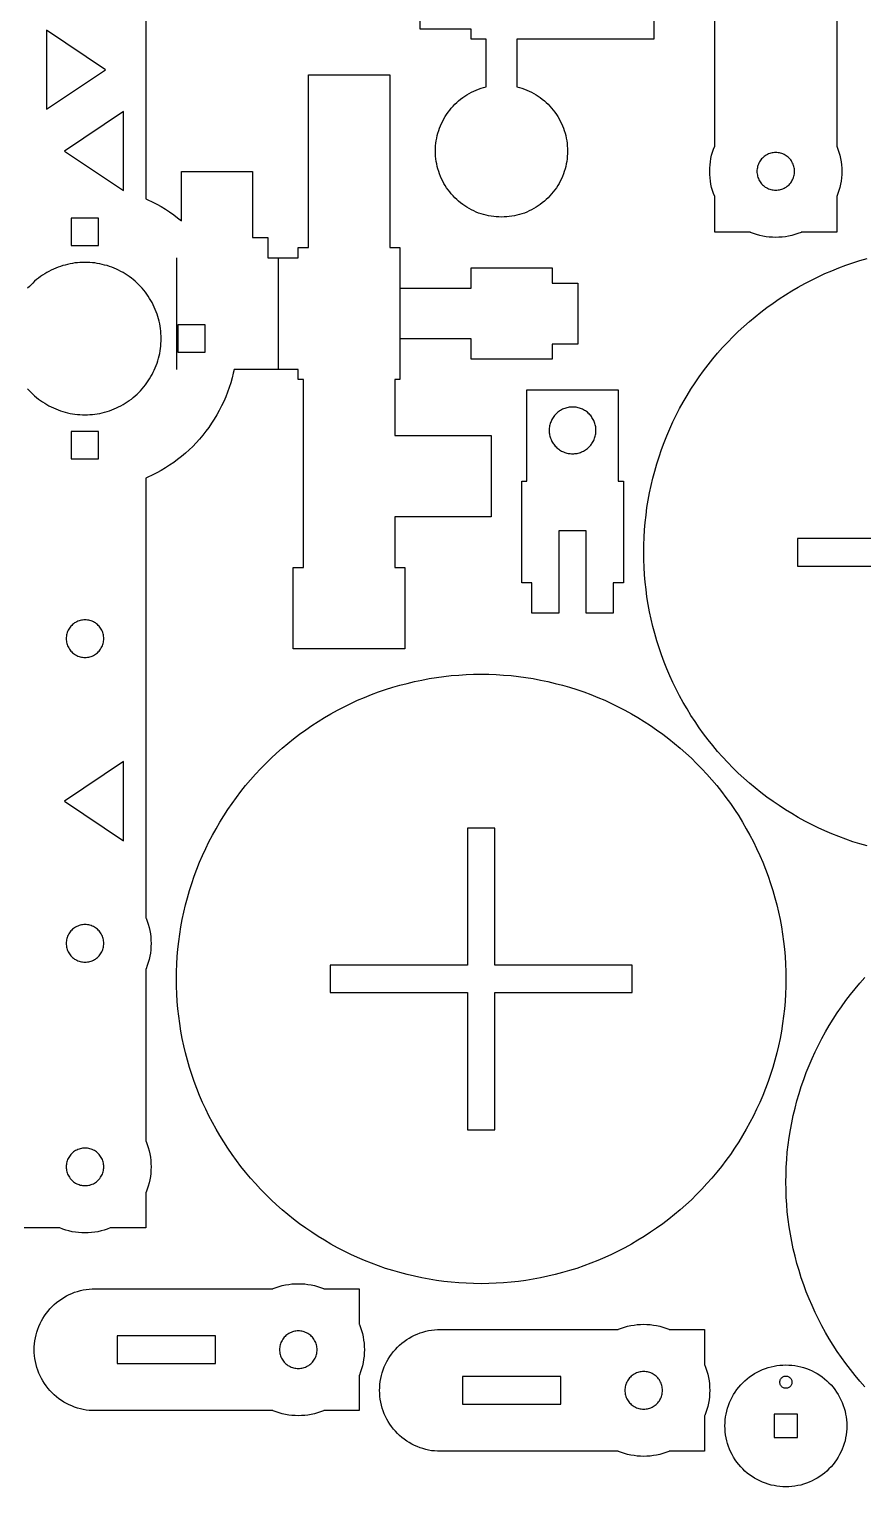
# Model space of a CAD drawing. Header units: millimetres. Extents: x 5 to 513, y 5 to 395.
# Drawn here: x 126.5 to 208.6, y 5 to 148.5 of the extents above; entities that cross this region are included whole.
import ezdxf

# ---------------------------------------------------------------- set-up
doc = ezdxf.new("R2010")
doc.units = ezdxf.units.MM
doc.layers.add('CUT', color=1, linetype='Continuous')
doc.layers.add('ENGRAVE', color=5, linetype='Continuous')

msp = doc.modelspace()

# ---------------------------------------------------------------- linework, layer by layer
at = {"layer": 'CUT'}
for points in [[(138, 180), (138, 131.78), (138.18, 131.7), (138.62, 131.49), (139.06, 131.27), (139.49, 131.03), (139.91, 130.78), (140.32, 130.51), (140.73, 130.23), (141.12, 129.94), (141.5, 129.64), (141.5, 134.5), (148.5, 134.5), (148.5, 128), (150, 128), (150, 126), (153, 126), (153, 127), (154, 127), (154, 144), (162, 144), (162, 127), (163, 127), (163, 123), (170, 123), (170, 125), (178, 125), (178, 123.5), (180.5, 123.5), (180.5, 117.5), (178, 117.5), (178, 116), (170, 116), (170, 118), (163, 118), (163, 114), (162.5, 114), (162.5, 108.5), (172, 108.5), (172, 100.5), (162.5, 100.5), (162.5, 95.5), (163.5, 95.5), (163.5, 87.5), (152.5, 87.5), (152.5, 95.5), (153.5, 95.5), (153.5, 114), (153, 114), (153, 115), (146.68, 115), (146.6, 114.63), (146.48, 114.16), (146.34, 113.69), (146.19, 113.22), (146.03, 112.76), (145.85, 112.3), (145.65, 111.85), (145.44, 111.41), (145.22, 110.97), (144.98, 110.54), (144.73, 110.12), (144.46, 109.71), (144.18, 109.3), (143.89, 108.91), (143.59, 108.52), (143.27, 108.15), (142.94, 107.79), (142.6, 107.43), (142.24, 107.09), (141.88, 106.76), (141.51, 106.44), (141.12, 106.14), (140.73, 105.85), (140.32, 105.57), (139.91, 105.3), (139.49, 105.05), (139.06, 104.81), (138.62, 104.59), (138.18, 104.38), (138, 104.3), (138, 61), (138.01, 60.99), (138.12, 60.69), (138.22, 60.39), (138.31, 60.08), (138.38, 59.77), (138.43, 59.45), (138.47, 59.14), (138.49, 58.82), (138.5, 58.5), (138.49, 58.18), (138.47, 57.86), (138.43, 57.55), (138.38, 57.23), (138.31, 56.92), (138.22, 56.61), (138.12, 56.31), (138.01, 56.01), (138, 56), (138, 39), (138.01, 38.99), (138.12, 38.69), (138.22, 38.39), (138.31, 38.08), (138.38, 37.77), (138.43, 37.45), (138.47, 37.14), (138.49, 36.82), (138.5, 36.5), (138.49, 36.18), (138.47, 35.86), (138.43, 35.55), (138.38, 35.23), (138.31, 34.92), (138.22, 34.61), (138.12, 34.31), (138.01, 34.01), (138, 34), (138, 30.5), (134.5, 30.5), (134.49, 30.49), (134.19, 30.38), (133.89, 30.28), (133.58, 30.19), (133.27, 30.12), (132.95, 30.07), (132.64, 30.03), (132.32, 30.01), (132, 30), (131.68, 30.01), (131.36, 30.03), (131.05, 30.07), (130.73, 30.12), (130.42, 30.19), (130.11, 30.28), (129.81, 30.38), (129.51, 30.49), (129.5, 30.5), (126, 30.5)], [(188, 157.5), (188, 147.5), (174.5, 147.5), (174.5, 142.82), (174.52, 142.82), (174.76, 142.76), (175.01, 142.68), (175.25, 142.6), (175.49, 142.51), (175.72, 142.4), (175.95, 142.29), (176.18, 142.17), (176.4, 142.04), (176.61, 141.9), (176.82, 141.76), (177.02, 141.6), (177.22, 141.44), (177.41, 141.27), (177.6, 141.1), (177.77, 140.91), (177.94, 140.72), (178.1, 140.52), (178.26, 140.32), (178.4, 140.11), (178.54, 139.9), (178.67, 139.68), (178.79, 139.45), (178.9, 139.22), (179.01, 138.99), (179.1, 138.75), (179.18, 138.51), (179.26, 138.26), (179.32, 138.02), (179.38, 137.77), (179.42, 137.52), (179.45, 137.26), (179.48, 137.01), (179.49, 136.76), (179.5, 136.5), (179.49, 136.24), (179.48, 135.99), (179.45, 135.74), (179.42, 135.48), (179.38, 135.23), (179.32, 134.98), (179.26, 134.74), (179.18, 134.49), (179.1, 134.25), (179.01, 134.01), (178.9, 133.78), (178.79, 133.55), (178.67, 133.32), (178.54, 133.1), (178.4, 132.89), (178.26, 132.68), (178.1, 132.48), (177.94, 132.28), (177.77, 132.09), (177.6, 131.9), (177.41, 131.73), (177.22, 131.56), (177.02, 131.4), (176.82, 131.24), (176.61, 131.1), (176.4, 130.96), (176.18, 130.83), (175.95, 130.71), (175.72, 130.6), (175.49, 130.49), (175.25, 130.4), (175.01, 130.32), (174.76, 130.24), (174.52, 130.18), (174.27, 130.12), (174.02, 130.08), (173.76, 130.05), (173.51, 130.02), (173.26, 130.01), (173, 130), (172.74, 130.01), (172.49, 130.02), (172.24, 130.05), (171.98, 130.08), (171.73, 130.12), (171.48, 130.18), (171.24, 130.24), (170.99, 130.32), (170.75, 130.4), (170.51, 130.49), (170.28, 130.6), (170.05, 130.71), (169.82, 130.83), (169.6, 130.96), (169.39, 131.1), (169.18, 131.24), (168.98, 131.4), (168.78, 131.56), (168.59, 131.73), (168.4, 131.9), (168.23, 132.09), (168.06, 132.28), (167.9, 132.48), (167.74, 132.68), (167.6, 132.89), (167.46, 133.1), (167.33, 133.32), (167.21, 133.55), (167.1, 133.78), (166.99, 134.01), (166.9, 134.25), (166.82, 134.49), (166.74, 134.74), (166.68, 134.98), (166.62, 135.23), (166.58, 135.48), (166.55, 135.74), (166.52, 135.99), (166.51, 136.24), (166.5, 136.5), (166.51, 136.76), (166.52, 137.01), (166.55, 137.26), (166.58, 137.52), (166.62, 137.77), (166.68, 138.02), (166.74, 138.26), (166.82, 138.51), (166.9, 138.75), (166.99, 138.99), (167.1, 139.22), (167.21, 139.45), (167.33, 139.68), (167.46, 139.9), (167.6, 140.11), (167.74, 140.32), (167.9, 140.52), (168.06, 140.72), (168.23, 140.91), (168.4, 141.1), (168.59, 141.27), (168.78, 141.44), (168.98, 141.6), (169.18, 141.76), (169.39, 141.9), (169.6, 142.04), (169.82, 142.17), (170.05, 142.29), (170.28, 142.4), (170.51, 142.51), (170.75, 142.6), (170.99, 142.68), (171.24, 142.76), (171.48, 142.82), (171.5, 142.82), (171.5, 147.5), (170, 147.5), (170, 148.5), (165, 148.5), (165, 156.5)], [(206, 154), (206, 137), (206.01, 136.99), (206.12, 136.69), (206.22, 136.39), (206.31, 136.08), (206.38, 135.77), (206.43, 135.45), (206.47, 135.14), (206.49, 134.82), (206.5, 134.5), (206.49, 134.18), (206.47, 133.86), (206.43, 133.55), (206.38, 133.23), (206.31, 132.92), (206.22, 132.61), (206.12, 132.31), (206.01, 132.01), (206, 132), (206, 128.5), (202.5, 128.5), (202.49, 128.49), (202.19, 128.38), (201.89, 128.28), (201.58, 128.19), (201.27, 128.12), (200.95, 128.07), (200.64, 128.03), (200.32, 128.01), (200, 128), (199.68, 128.01), (199.36, 128.03), (199.05, 128.07), (198.73, 128.12), (198.42, 128.19), (198.11, 128.28), (197.81, 128.38), (197.51, 128.49), (197.5, 128.5), (194, 128.5), (194, 132), (193.99, 132.01), (193.88, 132.31), (193.78, 132.61), (193.69, 132.92), (193.62, 133.23), (193.57, 133.55), (193.53, 133.86), (193.51, 134.18), (193.5, 134.5), (193.51, 134.82), (193.53, 135.14), (193.57, 135.45), (193.62, 135.77), (193.69, 136.08), (193.78, 136.39), (193.88, 136.69), (193.99, 136.99), (194, 137), (194, 154)], [(126.35, 113.09), (126.52, 112.91), (126.69, 112.74), (126.86, 112.57), (127.04, 112.4), (127.23, 112.24), (127.42, 112.09), (127.62, 111.94), (127.82, 111.8), (128.03, 111.67), (128.24, 111.54), (128.45, 111.43), (128.67, 111.31), (128.89, 111.21), (129.12, 111.11), (129.35, 111.02), (129.58, 110.94), (129.81, 110.86), (130.05, 110.8), (130.29, 110.74), (130.53, 110.68), (130.77, 110.64), (131.01, 110.6), (131.25, 110.58), (131.5, 110.56), (131.74, 110.54), (131.99, 110.54), (132.24, 110.54), (132.48, 110.56), (132.73, 110.58), (132.97, 110.6), (133.21, 110.64), (133.45, 110.68), (133.69, 110.74), (133.93, 110.8), (134.17, 110.86), (134.4, 110.94), (134.63, 111.02), (134.86, 111.11), (135.09, 111.21), (135.31, 111.31), (135.53, 111.43), (135.74, 111.54), (135.95, 111.67), (136.16, 111.8), (136.36, 111.94), (136.56, 112.09), (136.75, 112.24), (136.94, 112.4), (137.12, 112.57), (137.29, 112.74), (137.46, 112.91), (137.63, 113.09), (137.79, 113.28), (137.94, 113.47), (138.09, 113.67), (138.23, 113.87), (138.36, 114.08), (138.49, 114.29), (138.6, 114.5), (138.72, 114.72), (138.82, 114.94), (138.92, 115.17), (139.01, 115.4), (139.09, 115.63), (139.17, 115.86), (139.23, 116.1), (139.29, 116.34), (139.35, 116.58), (139.39, 116.82), (139.43, 117.06), (139.45, 117.3), (139.47, 117.55), (139.49, 117.79), (139.49, 118.04), (139.49, 118.29), (139.47, 118.53), (139.45, 118.78), (139.43, 119.02), (139.39, 119.26), (139.35, 119.5), (139.29, 119.74), (139.23, 119.98), (139.17, 120.22), (139.09, 120.45), (139.01, 120.68), (138.92, 120.91), (138.82, 121.14), (138.72, 121.36), (138.6, 121.58), (138.49, 121.79), (138.36, 122), (138.23, 122.21), (138.09, 122.41), (137.94, 122.61), (137.79, 122.8), (137.63, 122.99), (137.46, 123.17), (137.29, 123.34), (137.12, 123.51), (136.94, 123.68), (136.75, 123.84), (136.56, 123.99), (136.36, 124.14), (136.16, 124.28), (135.95, 124.41), (135.74, 124.54), (135.53, 124.65), (135.31, 124.77), (135.09, 124.87), (134.86, 124.97), (134.63, 125.06), (134.4, 125.14), (134.17, 125.22), (133.93, 125.28), (133.69, 125.34), (133.45, 125.4), (133.21, 125.44), (132.97, 125.48), (132.73, 125.5), (132.48, 125.52), (132.24, 125.54), (131.99, 125.54), (131.74, 125.54), (131.5, 125.52), (131.25, 125.5), (131.01, 125.48), (130.77, 125.44), (130.53, 125.4), (130.29, 125.34), (130.05, 125.28), (129.81, 125.22), (129.58, 125.14), (129.35, 125.06), (129.12, 124.97), (128.89, 124.87), (128.67, 124.77), (128.45, 124.65), (128.24, 124.54), (128.03, 124.41), (127.82, 124.28), (127.62, 124.14), (127.42, 123.99), (127.23, 123.84), (127.04, 123.68), (126.86, 123.51), (126.69, 123.34), (126.52, 123.17), (126.35, 122.99)], [(209, 68.09), (208.29, 68.29), (207.59, 68.51), (206.89, 68.75), (206.2, 69.01), (205.52, 69.28), (204.84, 69.57), (204.17, 69.88), (203.51, 70.2), (202.86, 70.54), (202.21, 70.9), (201.58, 71.27), (200.95, 71.65), (200.33, 72.06), (199.73, 72.47), (199.13, 72.9), (198.54, 73.35), (197.97, 73.81), (197.4, 74.28), (196.85, 74.77), (196.31, 75.27), (195.79, 75.79), (195.27, 76.31), (194.77, 76.85), (194.28, 77.4), (193.81, 77.97), (193.35, 78.54), (192.9, 79.13), (192.47, 79.73), (192.06, 80.33), (191.65, 80.95), (191.27, 81.58), (190.9, 82.21), (190.54, 82.86), (190.2, 83.51), (189.88, 84.17), (189.57, 84.84), (189.28, 85.52), (189.01, 86.2), (188.75, 86.89), (188.51, 87.59), (188.29, 88.29), (188.09, 89), (187.9, 89.71), (187.73, 90.43), (187.58, 91.15), (187.44, 91.87), (187.32, 92.6), (187.23, 93.33), (187.14, 94.06), (187.08, 94.79), (187.04, 95.53), (187.01, 96.26), (187, 97), (187.01, 97.74), (187.04, 98.47), (187.08, 99.21), (187.14, 99.94), (187.23, 100.67), (187.32, 101.4), (187.44, 102.13), (187.58, 102.85), (187.73, 103.57), (187.9, 104.29), (188.09, 105), (188.29, 105.71), (188.51, 106.41), (188.75, 107.11), (189.01, 107.8), (189.28, 108.48), (189.57, 109.16), (189.88, 109.83), (190.2, 110.49), (190.54, 111.14), (190.9, 111.79), (191.27, 112.42), (191.65, 113.05), (192.06, 113.67), (192.47, 114.27), (192.9, 114.87), (193.35, 115.46), (193.81, 116.03), (194.28, 116.6), (194.77, 117.15), (195.27, 117.69), (195.79, 118.21), (196.31, 118.73), (196.85, 119.23), (197.4, 119.72), (197.97, 120.19), (198.54, 120.65), (199.13, 121.1), (199.73, 121.53), (200.33, 121.94), (200.95, 122.35), (201.58, 122.73), (202.21, 123.1), (202.86, 123.46), (203.51, 123.8), (204.17, 124.12), (204.84, 124.43), (205.52, 124.72), (206.2, 124.99), (206.89, 125.25), (207.59, 125.49), (208.29, 125.71), (209, 125.91)], [(208.77, 14.85), (208.28, 15.4), (207.81, 15.97), (207.35, 16.54), (206.9, 17.13), (206.47, 17.73), (206.06, 18.33), (205.65, 18.95), (205.27, 19.58), (204.9, 20.21), (204.54, 20.86), (204.2, 21.51), (203.88, 22.17), (203.57, 22.84), (203.28, 23.52), (203.01, 24.2), (202.75, 24.89), (202.51, 25.59), (202.29, 26.29), (202.09, 27), (201.9, 27.71), (201.73, 28.43), (201.58, 29.15), (201.44, 29.87), (201.32, 30.6), (201.23, 31.33), (201.14, 32.06), (201.08, 32.79), (201.04, 33.53), (201.01, 34.26), (201, 35), (201.01, 35.74), (201.04, 36.47), (201.08, 37.21), (201.14, 37.94), (201.23, 38.67), (201.32, 39.4), (201.44, 40.13), (201.58, 40.85), (201.73, 41.57), (201.9, 42.29), (202.09, 43), (202.29, 43.71), (202.51, 44.41), (202.75, 45.11), (203.01, 45.8), (203.28, 46.48), (203.57, 47.16), (203.88, 47.83), (204.2, 48.49), (204.54, 49.14), (204.9, 49.79), (205.27, 50.42), (205.65, 51.05), (206.06, 51.67), (206.47, 52.27), (206.9, 52.87), (207.35, 53.46), (207.81, 54.03), (208.28, 54.6), (208.77, 55.15)]]:
    msp.add_lwpolyline(points, dxfattribs=at)
for points in [[(128.2, 148.39), (128.2, 140.61), (134.03, 144.5)], [(135.8, 140.39), (129.97, 136.5), (135.8, 132.61)], [(201.13, 133.03), (201.22, 133.11), (201.31, 133.19), (201.39, 133.28), (201.47, 133.37), (201.54, 133.47), (201.6, 133.57), (201.66, 133.68), (201.71, 133.79), (201.75, 133.91), (201.79, 134.02), (201.81, 134.14), (201.83, 134.26), (201.85, 134.38), (201.85, 134.5), (201.85, 134.62), (201.83, 134.74), (201.81, 134.86), (201.79, 134.98), (201.75, 135.09), (201.71, 135.21), (201.66, 135.32), (201.6, 135.43), (201.54, 135.53), (201.47, 135.63), (201.39, 135.72), (201.31, 135.81), (201.22, 135.89), (201.13, 135.97), (201.03, 136.04), (200.92, 136.1), (200.82, 136.16), (200.71, 136.21), (200.59, 136.25), (200.48, 136.29), (200.36, 136.31), (200.24, 136.33), (200.12, 136.35), (200, 136.35), (199.88, 136.35), (199.76, 136.33), (199.64, 136.31), (199.52, 136.29), (199.41, 136.25), (199.29, 136.21), (199.18, 136.16), (199.07, 136.1), (198.97, 136.04), (198.87, 135.97), (198.78, 135.89), (198.69, 135.81), (198.61, 135.72), (198.53, 135.63), (198.46, 135.53), (198.4, 135.43), (198.34, 135.32), (198.29, 135.21), (198.25, 135.09), (198.21, 134.98), (198.19, 134.86), (198.17, 134.74), (198.15, 134.62), (198.15, 134.5), (198.15, 134.38), (198.17, 134.26), (198.19, 134.14), (198.21, 134.02), (198.25, 133.91), (198.29, 133.79), (198.34, 133.68), (198.4, 133.57), (198.46, 133.47), (198.53, 133.37), (198.61, 133.28), (198.69, 133.19), (198.78, 133.11), (198.87, 133.03), (198.97, 132.96), (199.07, 132.9), (199.18, 132.84), (199.29, 132.79), (199.41, 132.75), (199.52, 132.71), (199.64, 132.69), (199.76, 132.67), (199.88, 132.65), (200, 132.65), (200.12, 132.65), (200.24, 132.67), (200.36, 132.69), (200.48, 132.71), (200.59, 132.75), (200.71, 132.79), (200.82, 132.84), (200.92, 132.9), (201.03, 132.96)], [(130.64, 127.19), (133.34, 127.19), (133.34, 129.89), (130.64, 129.89)], [(143.84, 116.69), (143.84, 119.39), (141.14, 119.39), (141.14, 116.69)], [(181.35, 99.1), (178.65, 99.1), (178.65, 91), (176, 91), (176, 94), (175, 94), (175, 104), (175.5, 104), (175.5, 113), (184.5, 113), (184.5, 104), (185, 104), (185, 94), (184, 94), (184, 91), (181.35, 91)], [(182.3, 109.11), (182.29, 109.23), (182.28, 109.34), (182.26, 109.45), (182.23, 109.56), (182.2, 109.67), (182.17, 109.77), (182.12, 109.88), (182.08, 109.98), (182.03, 110.08), (181.97, 110.18), (181.91, 110.28), (181.85, 110.37), (181.78, 110.46), (181.7, 110.54), (181.63, 110.63), (181.54, 110.7), (181.46, 110.78), (181.37, 110.85), (181.28, 110.91), (181.18, 110.97), (181.08, 111.03), (180.98, 111.08), (180.88, 111.12), (180.77, 111.17), (180.67, 111.2), (180.56, 111.23), (180.45, 111.26), (180.34, 111.28), (180.23, 111.29), (180.11, 111.3), (180, 111.3), (179.89, 111.3), (179.77, 111.29), (179.66, 111.28), (179.55, 111.26), (179.44, 111.23), (179.33, 111.2), (179.23, 111.17), (179.12, 111.12), (179.02, 111.08), (178.92, 111.03), (178.82, 110.97), (178.72, 110.91), (178.63, 110.85), (178.54, 110.78), (178.46, 110.7), (178.37, 110.63), (178.3, 110.54), (178.22, 110.46), (178.15, 110.37), (178.09, 110.28), (178.03, 110.18), (177.97, 110.08), (177.92, 109.98), (177.88, 109.88), (177.83, 109.77), (177.8, 109.67), (177.77, 109.56), (177.74, 109.45), (177.72, 109.34), (177.71, 109.23), (177.7, 109.11), (177.7, 109), (177.7, 108.89), (177.71, 108.77), (177.72, 108.66), (177.74, 108.55), (177.77, 108.44), (177.8, 108.33), (177.83, 108.23), (177.88, 108.12), (177.92, 108.02), (177.97, 107.92), (178.03, 107.82), (178.09, 107.72), (178.15, 107.63), (178.22, 107.54), (178.3, 107.46), (178.37, 107.37), (178.46, 107.3), (178.54, 107.22), (178.63, 107.15), (178.72, 107.09), (178.82, 107.03), (178.92, 106.97), (179.02, 106.92), (179.12, 106.88), (179.23, 106.83), (179.33, 106.8), (179.44, 106.77), (179.55, 106.74), (179.66, 106.72), (179.77, 106.71), (179.89, 106.7), (180, 106.7), (180.11, 106.7), (180.23, 106.71), (180.34, 106.72), (180.45, 106.74), (180.56, 106.77), (180.67, 106.8), (180.77, 106.83), (180.88, 106.88), (180.98, 106.92), (181.08, 106.97), (181.18, 107.03), (181.28, 107.09), (181.37, 107.15), (181.46, 107.22), (181.54, 107.3), (181.63, 107.37), (181.7, 107.46), (181.78, 107.54), (181.85, 107.63), (181.91, 107.72), (181.97, 107.82), (182.03, 107.92), (182.08, 108.02), (182.12, 108.12), (182.17, 108.23), (182.2, 108.33), (182.23, 108.44), (182.26, 108.55), (182.28, 108.66), (182.29, 108.77), (182.3, 108.89), (182.3, 109)], [(218.35, 98.35), (218.35, 111.85), (215.65, 111.85), (215.65, 98.35), (202.15, 98.35), (202.15, 95.65), (215.65, 95.65), (215.65, 82.15), (218.35, 82.15), (218.35, 95.65), (231.85, 95.65), (231.85, 98.35)], [(133.34, 108.89), (130.64, 108.89), (130.64, 106.19), (133.34, 106.19)], [(132.82, 86.84), (132.93, 86.9), (133.03, 86.96), (133.13, 87.03), (133.22, 87.11), (133.31, 87.19), (133.39, 87.28), (133.47, 87.37), (133.54, 87.47), (133.6, 87.58), (133.66, 87.68), (133.71, 87.79), (133.75, 87.91), (133.79, 88.02), (133.81, 88.14), (133.83, 88.26), (133.85, 88.38), (133.85, 88.5), (133.85, 88.62), (133.83, 88.74), (133.81, 88.86), (133.79, 88.98), (133.75, 89.09), (133.71, 89.21), (133.66, 89.32), (133.6, 89.43), (133.54, 89.53), (133.47, 89.63), (133.39, 89.72), (133.31, 89.81), (133.22, 89.89), (133.13, 89.97), (133.03, 90.04), (132.93, 90.1), (132.82, 90.16), (132.71, 90.21), (132.59, 90.25), (132.48, 90.29), (132.36, 90.31), (132.24, 90.33), (132.12, 90.35), (132, 90.35), (131.88, 90.35), (131.76, 90.33), (131.64, 90.31), (131.52, 90.29), (131.41, 90.25), (131.29, 90.21), (131.18, 90.16), (131.07, 90.1), (130.97, 90.04), (130.87, 89.97), (130.78, 89.89), (130.69, 89.81), (130.61, 89.72), (130.53, 89.63), (130.46, 89.53), (130.4, 89.43), (130.34, 89.32), (130.29, 89.21), (130.25, 89.09), (130.21, 88.98), (130.19, 88.86), (130.17, 88.74), (130.15, 88.62), (130.15, 88.5), (130.15, 88.38), (130.17, 88.26), (130.19, 88.14), (130.21, 88.02), (130.25, 87.91), (130.29, 87.79), (130.34, 87.68), (130.4, 87.58), (130.46, 87.47), (130.53, 87.37), (130.61, 87.28), (130.69, 87.19), (130.78, 87.11), (130.87, 87.03), (130.97, 86.96), (131.07, 86.9), (131.18, 86.84), (131.29, 86.79), (131.41, 86.75), (131.52, 86.71), (131.64, 86.69), (131.76, 86.67), (131.88, 86.65), (132, 86.65), (132.12, 86.65), (132.24, 86.67), (132.36, 86.69), (132.48, 86.71), (132.59, 86.75), (132.71, 86.79)], [(200.99, 54.26), (200.96, 53.53), (200.92, 52.79), (200.86, 52.06), (200.77, 51.33), (200.68, 50.6), (200.56, 49.87), (200.42, 49.15), (200.27, 48.43), (200.1, 47.71), (199.91, 47), (199.71, 46.29), (199.49, 45.59), (199.25, 44.89), (198.99, 44.2), (198.72, 43.52), (198.43, 42.84), (198.12, 42.17), (197.8, 41.51), (197.46, 40.86), (197.1, 40.21), (196.73, 39.58), (196.35, 38.95), (195.94, 38.33), (195.53, 37.73), (195.1, 37.13), (194.65, 36.54), (194.19, 35.97), (193.72, 35.4), (193.23, 34.85), (192.73, 34.31), (192.21, 33.79), (191.69, 33.27), (191.15, 32.77), (190.6, 32.28), (190.03, 31.81), (189.46, 31.35), (188.87, 30.9), (188.27, 30.47), (187.67, 30.06), (187.05, 29.65), (186.42, 29.27), (185.79, 28.9), (185.14, 28.54), (184.49, 28.2), (183.83, 27.88), (183.16, 27.57), (182.48, 27.28), (181.8, 27.01), (181.11, 26.75), (180.41, 26.51), (179.71, 26.29), (179, 26.09), (178.29, 25.9), (177.57, 25.73), (176.85, 25.58), (176.13, 25.44), (175.4, 25.32), (174.67, 25.23), (173.94, 25.14), (173.21, 25.08), (172.47, 25.04), (171.74, 25.01), (171, 25), (170.26, 25.01), (169.53, 25.04), (168.79, 25.08), (168.06, 25.14), (167.33, 25.23), (166.6, 25.32), (165.87, 25.44), (165.15, 25.58), (164.43, 25.73), (163.71, 25.9), (163, 26.09), (162.29, 26.29), (161.59, 26.51), (160.89, 26.75), (160.2, 27.01), (159.52, 27.28), (158.84, 27.57), (158.17, 27.88), (157.51, 28.2), (156.86, 28.54), (156.21, 28.9), (155.58, 29.27), (154.95, 29.65), (154.33, 30.06), (153.73, 30.47), (153.13, 30.9), (152.54, 31.35), (151.97, 31.81), (151.4, 32.28), (150.85, 32.77), (150.31, 33.27), (149.79, 33.79), (149.27, 34.31), (148.77, 34.85), (148.28, 35.4), (147.81, 35.97), (147.35, 36.54), (146.9, 37.13), (146.47, 37.73), (146.06, 38.33), (145.65, 38.95), (145.27, 39.58), (144.9, 40.21), (144.54, 40.86), (144.2, 41.51), (143.88, 42.17), (143.57, 42.84), (143.28, 43.52), (143.01, 44.2), (142.75, 44.89), (142.51, 45.59), (142.29, 46.29), (142.09, 47), (141.9, 47.71), (141.73, 48.43), (141.58, 49.15), (141.44, 49.87), (141.32, 50.6), (141.23, 51.33), (141.14, 52.06), (141.08, 52.79), (141.04, 53.53), (141.01, 54.26), (141, 55), (141.01, 55.74), (141.04, 56.47), (141.08, 57.21), (141.14, 57.94), (141.23, 58.67), (141.32, 59.4), (141.44, 60.13), (141.58, 60.85), (141.73, 61.57), (141.9, 62.29), (142.09, 63), (142.29, 63.71), (142.51, 64.41), (142.75, 65.11), (143.01, 65.8), (143.28, 66.48), (143.57, 67.16), (143.88, 67.83), (144.2, 68.49), (144.54, 69.14), (144.9, 69.79), (145.27, 70.42), (145.65, 71.05), (146.06, 71.67), (146.47, 72.27), (146.9, 72.87), (147.35, 73.46), (147.81, 74.03), (148.28, 74.6), (148.77, 75.15), (149.27, 75.69), (149.79, 76.21), (150.31, 76.73), (150.85, 77.23), (151.4, 77.72), (151.97, 78.19), (152.54, 78.65), (153.13, 79.1), (153.73, 79.53), (154.33, 79.94), (154.95, 80.35), (155.58, 80.73), (156.21, 81.1), (156.86, 81.46), (157.51, 81.8), (158.17, 82.12), (158.84, 82.43), (159.52, 82.72), (160.2, 82.99), (160.89, 83.25), (161.59, 83.49), (162.29, 83.71), (163, 83.91), (163.71, 84.1), (164.43, 84.27), (165.15, 84.42), (165.87, 84.56), (166.6, 84.68), (167.33, 84.77), (168.06, 84.86), (168.79, 84.92), (169.53, 84.96), (170.26, 84.99), (171, 85), (171.74, 84.99), (172.47, 84.96), (173.21, 84.92), (173.94, 84.86), (174.67, 84.77), (175.4, 84.68), (176.13, 84.56), (176.85, 84.42), (177.57, 84.27), (178.29, 84.1), (179, 83.91), (179.71, 83.71), (180.41, 83.49), (181.11, 83.25), (181.8, 82.99), (182.48, 82.72), (183.16, 82.43), (183.83, 82.12), (184.49, 81.8), (185.14, 81.46), (185.79, 81.1), (186.42, 80.73), (187.05, 80.35), (187.67, 79.94), (188.27, 79.53), (188.87, 79.1), (189.46, 78.65), (190.03, 78.19), (190.6, 77.72), (191.15, 77.23), (191.69, 76.73), (192.21, 76.21), (192.73, 75.69), (193.23, 75.15), (193.72, 74.6), (194.19, 74.03), (194.65, 73.46), (195.1, 72.87), (195.53, 72.27), (195.94, 71.67), (196.35, 71.05), (196.73, 70.42), (197.1, 69.79), (197.46, 69.14), (197.8, 68.49), (198.12, 67.83), (198.43, 67.16), (198.72, 66.48), (198.99, 65.8), (199.25, 65.11), (199.49, 64.41), (199.71, 63.71), (199.91, 63), (200.1, 62.29), (200.27, 61.57), (200.42, 60.85), (200.56, 60.13), (200.68, 59.4), (200.77, 58.67), (200.86, 57.94), (200.92, 57.21), (200.96, 56.47), (200.99, 55.74), (201, 55)], [(135.8, 76.39), (129.97, 72.5), (135.8, 68.61)], [(172.35, 56.35), (172.35, 69.85), (169.65, 69.85), (169.65, 56.35), (156.15, 56.35), (156.15, 53.65), (169.65, 53.65), (169.65, 40.15), (172.35, 40.15), (172.35, 53.65), (185.85, 53.65), (185.85, 56.35)], [(133.22, 57.11), (133.31, 57.19), (133.39, 57.28), (133.47, 57.37), (133.54, 57.47), (133.6, 57.57), (133.66, 57.68), (133.71, 57.79), (133.75, 57.91), (133.79, 58.02), (133.81, 58.14), (133.83, 58.26), (133.85, 58.38), (133.85, 58.5), (133.85, 58.62), (133.83, 58.74), (133.81, 58.86), (133.79, 58.98), (133.75, 59.09), (133.71, 59.21), (133.66, 59.32), (133.6, 59.43), (133.54, 59.53), (133.47, 59.63), (133.39, 59.72), (133.31, 59.81), (133.22, 59.89), (133.13, 59.97), (133.03, 60.04), (132.93, 60.1), (132.82, 60.16), (132.71, 60.21), (132.59, 60.25), (132.48, 60.29), (132.36, 60.31), (132.24, 60.33), (132.12, 60.35), (132, 60.35), (131.88, 60.35), (131.76, 60.33), (131.64, 60.31), (131.52, 60.29), (131.41, 60.25), (131.29, 60.21), (131.18, 60.16), (131.07, 60.1), (130.97, 60.04), (130.87, 59.97), (130.78, 59.89), (130.69, 59.81), (130.61, 59.72), (130.53, 59.63), (130.46, 59.53), (130.4, 59.43), (130.34, 59.32), (130.29, 59.21), (130.25, 59.09), (130.21, 58.98), (130.19, 58.86), (130.17, 58.74), (130.15, 58.62), (130.15, 58.5), (130.15, 58.38), (130.17, 58.26), (130.19, 58.14), (130.21, 58.02), (130.25, 57.91), (130.29, 57.79), (130.34, 57.68), (130.4, 57.57), (130.46, 57.47), (130.53, 57.37), (130.61, 57.28), (130.69, 57.19), (130.78, 57.11), (130.87, 57.03), (130.97, 56.96), (131.07, 56.9), (131.18, 56.84), (131.29, 56.79), (131.41, 56.75), (131.52, 56.71), (131.64, 56.69), (131.76, 56.67), (131.88, 56.65), (132, 56.65), (132.12, 56.65), (132.24, 56.67), (132.36, 56.69), (132.48, 56.71), (132.59, 56.75), (132.71, 56.79), (132.82, 56.84), (132.93, 56.9), (133.03, 56.96), (133.13, 57.03)], [(133.13, 35.03), (133.22, 35.11), (133.31, 35.19), (133.39, 35.28), (133.47, 35.37), (133.54, 35.47), (133.6, 35.57), (133.66, 35.68), (133.71, 35.79), (133.75, 35.91), (133.79, 36.02), (133.81, 36.14), (133.83, 36.26), (133.85, 36.38), (133.85, 36.5), (133.85, 36.62), (133.83, 36.74), (133.81, 36.86), (133.79, 36.98), (133.75, 37.09), (133.71, 37.21), (133.66, 37.32), (133.6, 37.43), (133.54, 37.53), (133.47, 37.63), (133.39, 37.72), (133.31, 37.81), (133.22, 37.89), (133.13, 37.97), (133.03, 38.04), (132.93, 38.1), (132.82, 38.16), (132.71, 38.21), (132.59, 38.25), (132.48, 38.29), (132.36, 38.31), (132.24, 38.33), (132.12, 38.35), (132, 38.35), (131.88, 38.35), (131.76, 38.33), (131.64, 38.31), (131.52, 38.29), (131.41, 38.25), (131.29, 38.21), (131.18, 38.16), (131.07, 38.1), (130.97, 38.04), (130.87, 37.97), (130.78, 37.89), (130.69, 37.81), (130.61, 37.72), (130.53, 37.63), (130.46, 37.53), (130.4, 37.43), (130.34, 37.32), (130.29, 37.21), (130.25, 37.09), (130.21, 36.98), (130.19, 36.86), (130.17, 36.74), (130.15, 36.62), (130.15, 36.5), (130.15, 36.38), (130.17, 36.26), (130.19, 36.14), (130.21, 36.02), (130.25, 35.91), (130.29, 35.79), (130.34, 35.68), (130.4, 35.57), (130.46, 35.47), (130.53, 35.37), (130.61, 35.28), (130.69, 35.19), (130.78, 35.11), (130.87, 35.03), (130.97, 34.96), (131.07, 34.9), (131.18, 34.84), (131.29, 34.79), (131.41, 34.75), (131.52, 34.71), (131.64, 34.69), (131.76, 34.67), (131.88, 34.65), (132, 34.65), (132.12, 34.65), (132.24, 34.67), (132.36, 34.69), (132.48, 34.71), (132.59, 34.75), (132.71, 34.79), (132.82, 34.84), (132.93, 34.9), (133.03, 34.96)], [(151.11, 24.72), (151.42, 24.81), (151.73, 24.88), (152.05, 24.93), (152.36, 24.97), (152.68, 24.99), (153, 25), (153.32, 24.99), (153.64, 24.97), (153.95, 24.93), (154.27, 24.88), (154.58, 24.81), (154.89, 24.72), (155.19, 24.62), (155.49, 24.51), (155.5, 24.5), (159, 24.5), (159, 21), (159.01, 20.99), (159.12, 20.69), (159.22, 20.39), (159.31, 20.08), (159.38, 19.77), (159.43, 19.45), (159.47, 19.14), (159.49, 18.82), (159.5, 18.5), (159.49, 18.18), (159.47, 17.86), (159.43, 17.55), (159.38, 17.23), (159.31, 16.92), (159.22, 16.61), (159.12, 16.31), (159.01, 16.01), (159, 16), (159, 12.5), (155.5, 12.5), (155.49, 12.49), (155.19, 12.38), (154.89, 12.28), (154.58, 12.19), (154.27, 12.12), (153.95, 12.07), (153.64, 12.03), (153.32, 12.01), (153, 12), (152.68, 12.01), (152.36, 12.03), (152.05, 12.07), (151.73, 12.12), (151.42, 12.19), (151.11, 12.28), (150.81, 12.38), (150.51, 12.49), (150.5, 12.5), (133, 12.5), (132.71, 12.51), (132.41, 12.53), (132.12, 12.56), (131.83, 12.62), (131.54, 12.68), (131.26, 12.76), (130.98, 12.85), (130.7, 12.96), (130.43, 13.08), (130.17, 13.21), (129.92, 13.35), (129.67, 13.51), (129.43, 13.68), (129.19, 13.86), (128.97, 14.05), (128.76, 14.26), (128.55, 14.47), (128.36, 14.69), (128.18, 14.93), (128.01, 15.17), (127.85, 15.42), (127.71, 15.67), (127.58, 15.93), (127.46, 16.2), (127.35, 16.48), (127.26, 16.76), (127.18, 17.04), (127.12, 17.33), (127.06, 17.62), (127.03, 17.91), (127.01, 18.21), (127, 18.5), (127.01, 18.79), (127.03, 19.09), (127.06, 19.38), (127.12, 19.67), (127.18, 19.96), (127.26, 20.24), (127.35, 20.52), (127.46, 20.8), (127.58, 21.07), (127.71, 21.33), (127.85, 21.58), (128.01, 21.83), (128.18, 22.07), (128.36, 22.31), (128.55, 22.53), (128.76, 22.74), (128.97, 22.95), (129.19, 23.14), (129.43, 23.32), (129.67, 23.49), (129.92, 23.65), (130.17, 23.79), (130.43, 23.92), (130.7, 24.04), (130.98, 24.15), (131.26, 24.24), (131.54, 24.32), (131.83, 24.38), (132.12, 24.44), (132.41, 24.47), (132.71, 24.49), (133, 24.5), (150.5, 24.5), (150.51, 24.51), (150.81, 24.62)], [(151.17, 18.26), (151.19, 18.14), (151.21, 18.02), (151.25, 17.91), (151.29, 17.79), (151.34, 17.68), (151.4, 17.57), (151.46, 17.47), (151.53, 17.37), (151.61, 17.28), (151.69, 17.19), (151.78, 17.11), (151.87, 17.03), (151.97, 16.96), (152.07, 16.9), (152.18, 16.84), (152.29, 16.79), (152.41, 16.75), (152.52, 16.71), (152.64, 16.69), (152.76, 16.67), (152.88, 16.65), (153, 16.65), (153.12, 16.65), (153.24, 16.67), (153.36, 16.69), (153.48, 16.71), (153.59, 16.75), (153.71, 16.79), (153.82, 16.84), (153.93, 16.9), (154.03, 16.96), (154.13, 17.03), (154.22, 17.11), (154.31, 17.19), (154.39, 17.28), (154.47, 17.37), (154.54, 17.47), (154.6, 17.57), (154.66, 17.68), (154.71, 17.79), (154.75, 17.91), (154.79, 18.02), (154.81, 18.14), (154.83, 18.26), (154.85, 18.38), (154.85, 18.5), (154.85, 18.62), (154.83, 18.74), (154.81, 18.86), (154.79, 18.98), (154.75, 19.09), (154.71, 19.21), (154.66, 19.32), (154.6, 19.42), (154.54, 19.53), (154.47, 19.63), (154.39, 19.72), (154.31, 19.81), (154.22, 19.89), (154.13, 19.97), (154.03, 20.04), (153.93, 20.1), (153.82, 20.16), (153.71, 20.21), (153.59, 20.25), (153.48, 20.29), (153.36, 20.31), (153.24, 20.33), (153.12, 20.35), (153, 20.35), (152.88, 20.35), (152.76, 20.33), (152.64, 20.31), (152.52, 20.29), (152.41, 20.25), (152.29, 20.21), (152.18, 20.16), (152.07, 20.1), (151.97, 20.04), (151.87, 19.97), (151.78, 19.89), (151.69, 19.81), (151.61, 19.72), (151.53, 19.63), (151.46, 19.53), (151.4, 19.42), (151.34, 19.32), (151.29, 19.21), (151.25, 19.09), (151.21, 18.98), (151.19, 18.86), (151.17, 18.74), (151.15, 18.62), (151.15, 18.5), (151.15, 18.38)], [(185.11, 20.72), (185.42, 20.81), (185.73, 20.88), (186.05, 20.93), (186.36, 20.97), (186.68, 20.99), (187, 21), (187.32, 20.99), (187.64, 20.97), (187.95, 20.93), (188.27, 20.88), (188.58, 20.81), (188.89, 20.72), (189.19, 20.62), (189.49, 20.51), (189.5, 20.5), (193, 20.5), (193, 17), (193.01, 16.99), (193.12, 16.69), (193.22, 16.39), (193.31, 16.08), (193.38, 15.77), (193.43, 15.45), (193.47, 15.14), (193.49, 14.82), (193.5, 14.5), (193.49, 14.18), (193.47, 13.86), (193.43, 13.55), (193.38, 13.23), (193.31, 12.92), (193.22, 12.61), (193.12, 12.31), (193.01, 12.01), (193, 12), (193, 8.5), (189.5, 8.5), (189.49, 8.49), (189.19, 8.38), (188.89, 8.28), (188.58, 8.19), (188.27, 8.12), (187.95, 8.07), (187.64, 8.03), (187.32, 8.01), (187, 8), (186.68, 8.01), (186.36, 8.03), (186.05, 8.07), (185.73, 8.12), (185.42, 8.19), (185.11, 8.28), (184.81, 8.38), (184.51, 8.49), (184.5, 8.5), (167, 8.5), (166.71, 8.51), (166.41, 8.53), (166.12, 8.56), (165.83, 8.62), (165.54, 8.68), (165.26, 8.76), (164.98, 8.85), (164.7, 8.96), (164.43, 9.08), (164.17, 9.21), (163.92, 9.35), (163.67, 9.51), (163.43, 9.68), (163.19, 9.86), (162.97, 10.05), (162.76, 10.26), (162.55, 10.47), (162.36, 10.69), (162.18, 10.93), (162.01, 11.17), (161.85, 11.42), (161.71, 11.67), (161.58, 11.93), (161.46, 12.2), (161.35, 12.48), (161.26, 12.76), (161.18, 13.04), (161.12, 13.33), (161.06, 13.62), (161.03, 13.91), (161.01, 14.21), (161, 14.5), (161.01, 14.79), (161.03, 15.09), (161.06, 15.38), (161.12, 15.67), (161.18, 15.96), (161.26, 16.24), (161.35, 16.52), (161.46, 16.8), (161.58, 17.07), (161.71, 17.33), (161.85, 17.58), (162.01, 17.83), (162.18, 18.07), (162.36, 18.31), (162.55, 18.53), (162.76, 18.74), (162.97, 18.95), (163.19, 19.14), (163.43, 19.32), (163.67, 19.49), (163.92, 19.65), (164.17, 19.79), (164.43, 19.92), (164.7, 20.04), (164.98, 20.15), (165.26, 20.24), (165.54, 20.32), (165.83, 20.38), (166.12, 20.44), (166.41, 20.47), (166.71, 20.49), (167, 20.5), (184.5, 20.5), (184.51, 20.51), (184.81, 20.62)], [(135.15, 17.15), (144.85, 17.15), (144.85, 19.85), (135.15, 19.85)], [(169.15, 13.15), (178.85, 13.15), (178.85, 15.85), (169.15, 15.85)], [(185.17, 14.26), (185.19, 14.14), (185.21, 14.02), (185.25, 13.91), (185.29, 13.79), (185.34, 13.68), (185.4, 13.57), (185.46, 13.47), (185.53, 13.37), (185.61, 13.28), (185.69, 13.19), (185.78, 13.11), (185.87, 13.03), (185.97, 12.96), (186.07, 12.9), (186.18, 12.84), (186.29, 12.79), (186.41, 12.75), (186.52, 12.71), (186.64, 12.69), (186.76, 12.67), (186.88, 12.65), (187, 12.65), (187.12, 12.65), (187.24, 12.67), (187.36, 12.69), (187.48, 12.71), (187.59, 12.75), (187.71, 12.79), (187.82, 12.84), (187.93, 12.9), (188.03, 12.96), (188.13, 13.03), (188.22, 13.11), (188.31, 13.19), (188.39, 13.28), (188.47, 13.37), (188.54, 13.47), (188.6, 13.57), (188.66, 13.68), (188.71, 13.79), (188.75, 13.91), (188.79, 14.02), (188.81, 14.14), (188.83, 14.26), (188.85, 14.38), (188.85, 14.5), (188.85, 14.62), (188.83, 14.74), (188.81, 14.86), (188.79, 14.98), (188.75, 15.09), (188.71, 15.21), (188.66, 15.32), (188.6, 15.42), (188.54, 15.53), (188.47, 15.63), (188.39, 15.72), (188.31, 15.81), (188.22, 15.89), (188.13, 15.97), (188.03, 16.04), (187.93, 16.1), (187.82, 16.16), (187.71, 16.21), (187.59, 16.25), (187.48, 16.29), (187.36, 16.31), (187.24, 16.33), (187.12, 16.35), (187, 16.35), (186.88, 16.35), (186.76, 16.33), (186.64, 16.31), (186.52, 16.29), (186.41, 16.25), (186.29, 16.21), (186.18, 16.16), (186.07, 16.1), (185.97, 16.04), (185.87, 15.97), (185.78, 15.89), (185.69, 15.81), (185.61, 15.72), (185.53, 15.63), (185.46, 15.53), (185.4, 15.42), (185.34, 15.32), (185.29, 15.21), (185.25, 15.09), (185.21, 14.98), (185.19, 14.86), (185.17, 14.74), (185.15, 14.62), (185.15, 14.5), (185.15, 14.38)], [(206.99, 10.71), (206.97, 10.41), (206.94, 10.12), (206.88, 9.83), (206.82, 9.54), (206.74, 9.26), (206.65, 8.98), (206.54, 8.7), (206.42, 8.43), (206.29, 8.17), (206.15, 7.92), (205.99, 7.67), (205.82, 7.43), (205.64, 7.19), (205.45, 6.97), (205.24, 6.76), (205.03, 6.55), (204.81, 6.36), (204.57, 6.18), (204.33, 6.01), (204.08, 5.85), (203.83, 5.71), (203.57, 5.58), (203.3, 5.46), (203.02, 5.35), (202.74, 5.26), (202.46, 5.18), (202.17, 5.12), (201.88, 5.06), (201.59, 5.03), (201.29, 5.01), (201, 5), (200.71, 5.01), (200.41, 5.03), (200.12, 5.06), (199.83, 5.12), (199.54, 5.18), (199.26, 5.26), (198.98, 5.35), (198.7, 5.46), (198.43, 5.58), (198.17, 5.71), (197.92, 5.85), (197.67, 6.01), (197.43, 6.18), (197.19, 6.36), (196.97, 6.55), (196.76, 6.76), (196.55, 6.97), (196.36, 7.19), (196.18, 7.43), (196.01, 7.67), (195.85, 7.92), (195.71, 8.17), (195.58, 8.43), (195.46, 8.7), (195.35, 8.98), (195.26, 9.26), (195.18, 9.54), (195.12, 9.83), (195.06, 10.12), (195.03, 10.41), (195.01, 10.71), (195, 11), (195.01, 11.29), (195.03, 11.59), (195.06, 11.88), (195.12, 12.17), (195.18, 12.46), (195.26, 12.74), (195.35, 13.02), (195.46, 13.3), (195.58, 13.57), (195.71, 13.83), (195.85, 14.08), (196.01, 14.33), (196.18, 14.57), (196.36, 14.81), (196.55, 15.03), (196.76, 15.24), (196.97, 15.45), (197.19, 15.64), (197.43, 15.82), (197.67, 15.99), (197.92, 16.15), (198.17, 16.29), (198.43, 16.42), (198.7, 16.54), (198.98, 16.65), (199.26, 16.74), (199.54, 16.82), (199.83, 16.88), (200.12, 16.94), (200.41, 16.97), (200.71, 16.99), (201, 17), (201.29, 16.99), (201.59, 16.97), (201.88, 16.94), (202.17, 16.88), (202.46, 16.82), (202.74, 16.74), (203.02, 16.65), (203.3, 16.54), (203.57, 16.42), (203.83, 16.29), (204.08, 16.15), (204.33, 15.99), (204.57, 15.82), (204.81, 15.64), (205.03, 15.45), (205.24, 15.24), (205.45, 15.03), (205.64, 14.81), (205.82, 14.57), (205.99, 14.33), (206.15, 14.08), (206.29, 13.83), (206.42, 13.57), (206.54, 13.3), (206.65, 13.02), (206.74, 12.74), (206.82, 12.46), (206.88, 12.17), (206.94, 11.88), (206.97, 11.59), (206.99, 11.29), (207, 11)], [(202.15, 12.15), (199.85, 12.15), (199.85, 9.85), (202.15, 9.85)]]:
    msp.add_lwpolyline(points, close=True, dxfattribs=at)
at = {"layer": 'ENGRAVE'}
for points in [[(141, 126), (141, 115)], [(151, 126), (151, 115)], [(163, 126), (163, 115)], [(201.6, 15.3), (201.59, 15.22), (201.58, 15.14), (201.55, 15.07), (201.52, 15), (201.48, 14.93), (201.42, 14.88), (201.37, 14.82), (201.3, 14.78), (201.23, 14.75), (201.16, 14.72), (201.08, 14.71), (201, 14.7), (200.92, 14.71), (200.84, 14.72), (200.77, 14.75), (200.7, 14.78), (200.63, 14.82), (200.58, 14.88), (200.52, 14.93), (200.48, 15), (200.45, 15.07), (200.42, 15.14), (200.41, 15.22), (200.4, 15.3), (200.41, 15.38), (200.42, 15.46), (200.45, 15.53), (200.48, 15.6), (200.52, 15.67), (200.58, 15.72), (200.63, 15.78), (200.7, 15.82), (200.77, 15.85), (200.84, 15.88), (200.92, 15.89), (201, 15.9), (201.08, 15.89), (201.16, 15.88), (201.23, 15.85), (201.3, 15.82), (201.37, 15.78), (201.42, 15.72), (201.48, 15.67), (201.52, 15.6), (201.55, 15.53), (201.58, 15.46), (201.59, 15.38), (201.6, 15.3)]]:
    msp.add_lwpolyline(points, dxfattribs=at)

doc.saveas('drawing.dxf')
